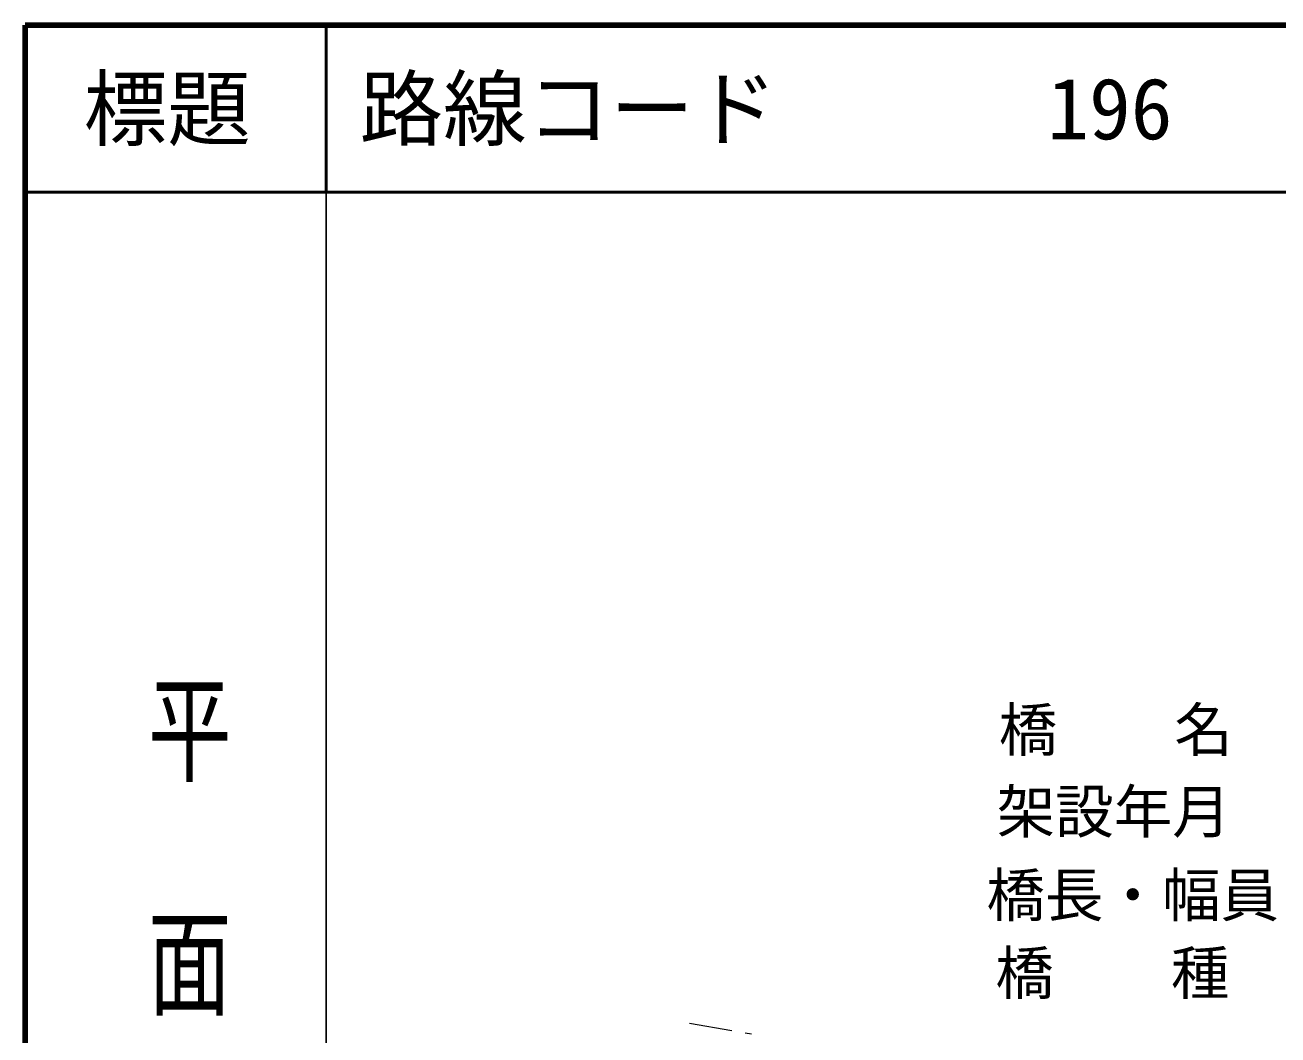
# Model space of a CAD drawing. Units: millimetres, scale not verified. Extents: x 40000 to 680000, y 20000 to 380000.
# Drawn here: x 40000 to 114932, y 319595 to 380000 of the extents above; entities that cross this region are included whole.
import ezdxf
from ezdxf.enums import TextEntityAlignment as Align

# ---------------------------------------------------------------- set-up
doc = ezdxf.new("R2010")
doc.units = ezdxf.units.MM
doc.header["$LTSCALE"] = 1000
for name, color, linetype, lineweight in [('M-BGD-HTXT', 7, 'Continuous', 13), ('M-STR-HTXT', 7, 'Continuous', 13), ('M-TTL', 2, 'Continuous', 140), ('M-TTL-BAND', 7, 'Continuous', 25), ('M-TTL-LINE', 7, 'Continuous', 50)]:
    doc.layers.add(name, color=color, linetype=linetype, lineweight=lineweight)
doc.layers.add('M-TTL-TXT', color=7, linetype='Continuous')
doc.styles.add('@ＭＳ ゴシック', font='')
doc.styles.add('ＭＳ ゴシック', font='')
doc.styles.get('@ＭＳ ゴシック').set_extended_font_data('@MS Gothic')
doc.styles.get('ＭＳ ゴシック').set_extended_font_data('MS Gothic')

msp = doc.modelspace()

# ---------------------------------------------------------------- linework, layer by layer
at = {"layer": 'M-BGD-HTXT'}
for p, q in [((79736, 320293), (82270, 319863)), ((83059, 319729), (83453, 319662))]:
    msp.add_line(p, q, dxfattribs=at)
at = {"layer": 'M-TTL'}
for p, q in [((40000, 380000), (40000, 20000)), ((680000, 380000), (40000, 380000))]:
    msp.add_line(p, q, dxfattribs=at)
at = {"layer": 'M-TTL-BAND'}
msp.add_line((58000, 370000), (58000, 20000), dxfattribs=at)
at = {"layer": 'M-TTL-LINE'}
for p, q in [((58000, 380000), (58000, 370000)), ((40000, 370000), (680000, 370000))]:
    msp.add_line(p, q, dxfattribs=at)

# ---------------------------------------------------------------- texts
at = {"layer": 'M-STR-HTXT', "style": 'ＭＳ ゴシック'}
for s, p in [('橋\u3000\u3000名', (105234, 335799)), ('架設年月', (105112, 330906)), ('橋長・幅員', (106248, 325909)), ('橋\u3000\u3000種', (105031, 321253))]:
    msp.add_text(s, height=2566, dxfattribs=at).set_placement(p, align=Align.BOTTOM_CENTER)
at = {"layer": 'M-TTL-BAND', "style": '@ＭＳ ゴシック', "width": 1.4}
msp.add_text('平  面  図', height=3666, rotation=270, dxfattribs=at).set_placement((49777, 306475), align=Align.MIDDLE_RIGHT)
at = {"layer": 'M-TTL-TXT', "style": 'ＭＳ ゴシック'}
msp.add_text('標題', height=3666, dxfattribs=at).set_placement((48500, 375000), align=Align.MIDDLE_CENTER)
for s, p in [('路線コード', (60000, 375000)), ('196', (101142, 375000))]:
    msp.add_text(s, height=3666, dxfattribs=at).set_placement(p, align=Align.MIDDLE_LEFT)

doc.saveas('drawing.dxf')
